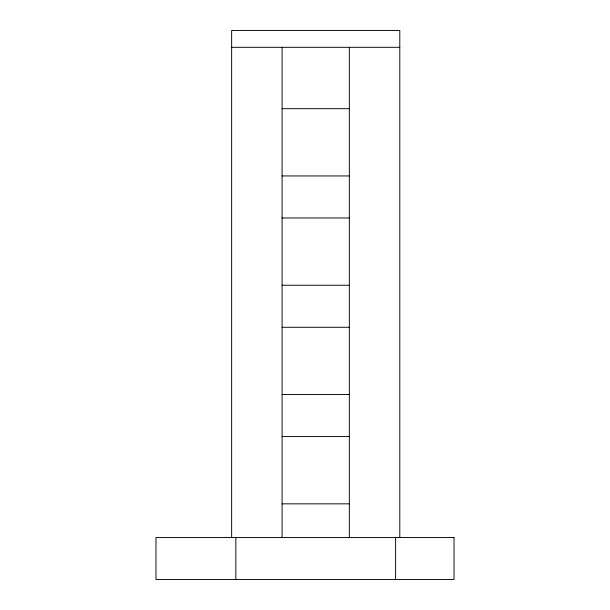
<?xml version="1.0" encoding="UTF-8"?>
<svg xmlns="http://www.w3.org/2000/svg" width="610" height="610" viewBox="0 0 610 610"><rect width="100%" height="100%" fill="white"/><g stroke="black" fill="none" stroke-linecap="round" stroke-linejoin="round"><path stroke-width="0.91" d="M231.648 47.313L399.794 47.313M282.087 108.687L349.347 108.687M282.087 175.947L349.347 175.947M282.087 217.983L349.347 217.983M282.087 285.244L349.347 285.244M282.087 327.28L349.347 327.28M282.087 394.54L349.347 394.54M282.087 436.577L349.347 436.577M282.087 503.837L349.347 503.837M399.794 537.463L399.794 30.5L231.648 30.5L231.648 537.463M395.593 537.463L395.593 579.5M349.347 47.313L349.347 537.463M282.087 47.313L282.087 537.463M235.849 537.463L235.849 579.5M454.023 537.463L155.977 537.463L155.977 579.5L454.023 579.5L454.023 537.463"/></g></svg>
